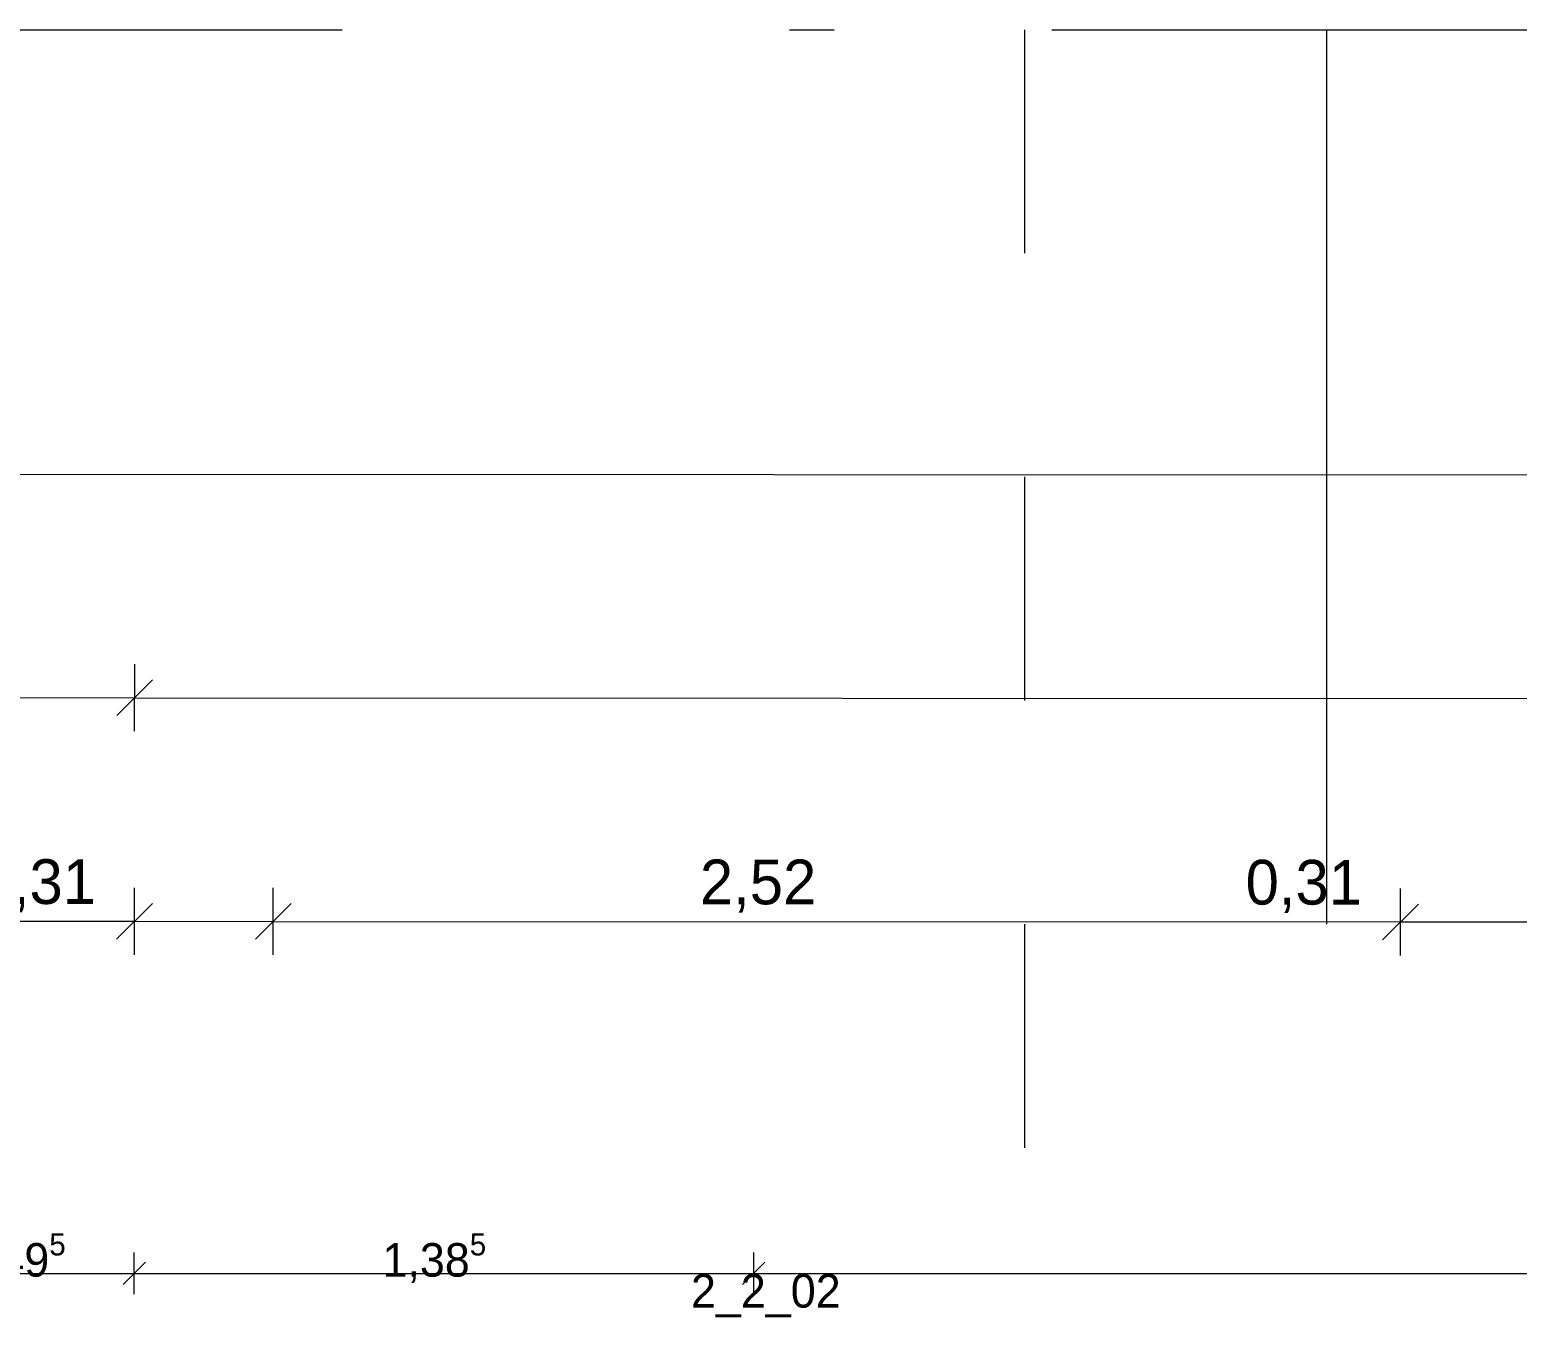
# Model space of a CAD drawing. Header units: metres. Extents: x -4 to 206, y -18 to 45.
# Drawn here: x 45.401 to 48.727, y -0.896 to 1.996 of the extents above; entities that cross this region are included whole.
import ezdxf

# ---------------------------------------------------------------- set-up
doc = ezdxf.new("R2010")
doc.units = ezdxf.units.M
doc.header["$MEASUREMENT"] = 0
doc.linetypes.add('Achse', pattern=[0.004, 0.002, -0.001, 0, -0.001])
doc.linetypes.add('Untersicht', pattern=[0.001, 0.0005, -0.0005])
for name, color, linetype in [('2._1.DG PP STG2_5_000 Achsraster', 7, 'Continuous'), ('2._1.DG PP STG2_5_110 Wand Aussen', 7, 'Continuous'), ('2._1.DG PP STG2_5_851 Marker Schnitt', 7, 'Continuous'), ('2._1.DG PP STG2_5_950 Polierplan Bemaßung', 7, 'Continuous')]:
    doc.layers.add(name, color=color, linetype=linetype)
doc.styles.add('ERSTELLTER_STIL_2', font='')
doc.styles.get('ERSTELLTER_STIL_2').set_extended_font_data('Eurostile')

msp = doc.modelspace()

# ---------------------------------------------------------------- linework, layer by layer
at = {"layer": '2._1.DG PP STG2_5_000 Achsraster', "color": 5, "linetype": 'Achse', "lineweight": 0, "ltscale": 1000}
for p, q in [((31.8, 1.9963), (54.3, 1.9963)), ((48.3, 1.9963), (48.3, -16.0037))]:
    msp.add_line(p, q, dxfattribs=at)
at = {"layer": '2._1.DG PP STG2_5_851 Marker Schnitt', "color": 7, "linetype": 'Untersicht', "lineweight": 13, "ltscale": 1000}
msp.add_line((47.625, 1.9963), (47.625, -15.6487), dxfattribs=at)
at = {"layer": '2._1.DG PP STG2_5_950 Polierplan Bemaßung', "color": 1, "linetype": 'Continuous', "lineweight": 13, "ltscale": 1000, "true_color": 0xfb0106}
for p, q in [((47.6864, 1.9963), (52.2346, 1.9957)), ((33.3662, 1.0087), (52.2012, 0.9994)), ((45.6359, 0.4276), (45.636, 0.5776)), ((45.676, 0.5426), (45.5959, 0.4626)), ((38.7374, 0.506), (45.636, 0.5026)), ((45.636, 0.5026), (52.201, 0.4994))]:
    msp.add_line(p, q, dxfattribs=at)
at = {"layer": '2._1.DG PP STG2_5_950 Polierplan Bemaßung', "color": 7, "linetype": 'Continuous', "lineweight": 13, "ltscale": 1000}
for p, q in [((45.6357, -0.0724), (45.6357, 0.0776)), ((45.9458, -0.0726), (45.9459, 0.0774)), ((48.4658, -0.0738), (48.4659, 0.0762)), ((45.6757, 0.0426), (45.5957, -0.0374)), ((45.9859, 0.0424), (45.9058, -0.0375)), ((48.5059, 0.0412), (48.4258, -0.0388)), ((38.7357, 0.006), (45.6357, 0.0026)), ((45.6357, 0.0026), (45.9459, 0.0024)), ((45.9459, 0.0024), (48.4659, 0.0012)), ((48.4659, 0.0012), (48.7757, 0.001)), ((45.66, -0.7598), (45.61, -0.8098)), ((45.635, -0.8316), (45.635, -0.7379)), ((47.045, -0.7598), (46.995, -0.8098)), ((47.02, -0.8316), (47.02, -0.7379)), ((45.14, -0.7848), (45.635, -0.7848)), ((45.635, -0.7848), (47.02, -0.7848)), ((47.02, -0.7848), (52.1887, -0.7848))]:
    msp.add_line(p, q, dxfattribs=at)

# ---------------------------------------------------------------- texts
at = {"layer": '2._1.DG PP STG2_5_110 Wand Aussen', "color": 7, "linetype": 'Continuous', "lineweight": 13, "insert": (47.2143, -0.883), "char_height": 0.075, "attachment_point": 9, "style": 'ERSTELLTER_STIL_2'}
msp.add_mtext('\\A1;{\\pqr;\\pt0;\\fEurostile|b0|i0|c0|p0;\\W1.000000;2_2_02}', dxfattribs=at)
at = {"layer": '2._1.DG PP STG2_5_950 Polierplan Bemaßung', "color": 7, "linetype": 'Continuous', "lineweight": 13, "char_height": 0.1, "width": 0.306373, "attachment_point": 7, "rotation": 359.9717, "style": 'ERSTELLTER_STIL_2'}
for s, insert in [('\\A1;{\\pql;\\fEurostile|b0|i0|c0|p0;\\W1.000000;0,31}', (45.2893, 0.0228)), ('\\A1;{\\pql;\\fEurostile|b0|i0|c0|p0;\\W1.000000;2,52}', (46.8995, 0.022)), ('\\A1;{\\pql;\\fEurostile|b0|i0|c0|p0;\\W1.000000;0,31}', (48.1195, 0.0214))]:
    msp.add_mtext(s, dxfattribs=dict(at, insert=insert))
at = {"layer": '2._1.DG PP STG2_5_950 Polierplan Bemaßung', "color": 7, "linetype": 'Continuous', "lineweight": 13, "char_height": 0.075, "attachment_point": 7, "style": 'ERSTELLTER_STIL_2'}
for s, insert in [('\\A1;{\\pql;\\fEurostile|b0|i0|c0|p0;\\W1.000000;0,49\\fEurostile|b0|i0|c0|p0;\\W1.000000;\\A1{\\H.66x;\\S5^  ;}}', (45.2499, -0.814)), ('\\A1;{\\pql;\\fEurostile|b0|i0|c0|p0;\\W1.000000;1,38\\fEurostile|b0|i0|c0|p0;\\W1.000000;\\A1{\\H.66x;\\S5^  ;}}', (46.1899, -0.814))]:
    msp.add_mtext(s, dxfattribs=dict(at, insert=insert))

doc.saveas('drawing.dxf')
